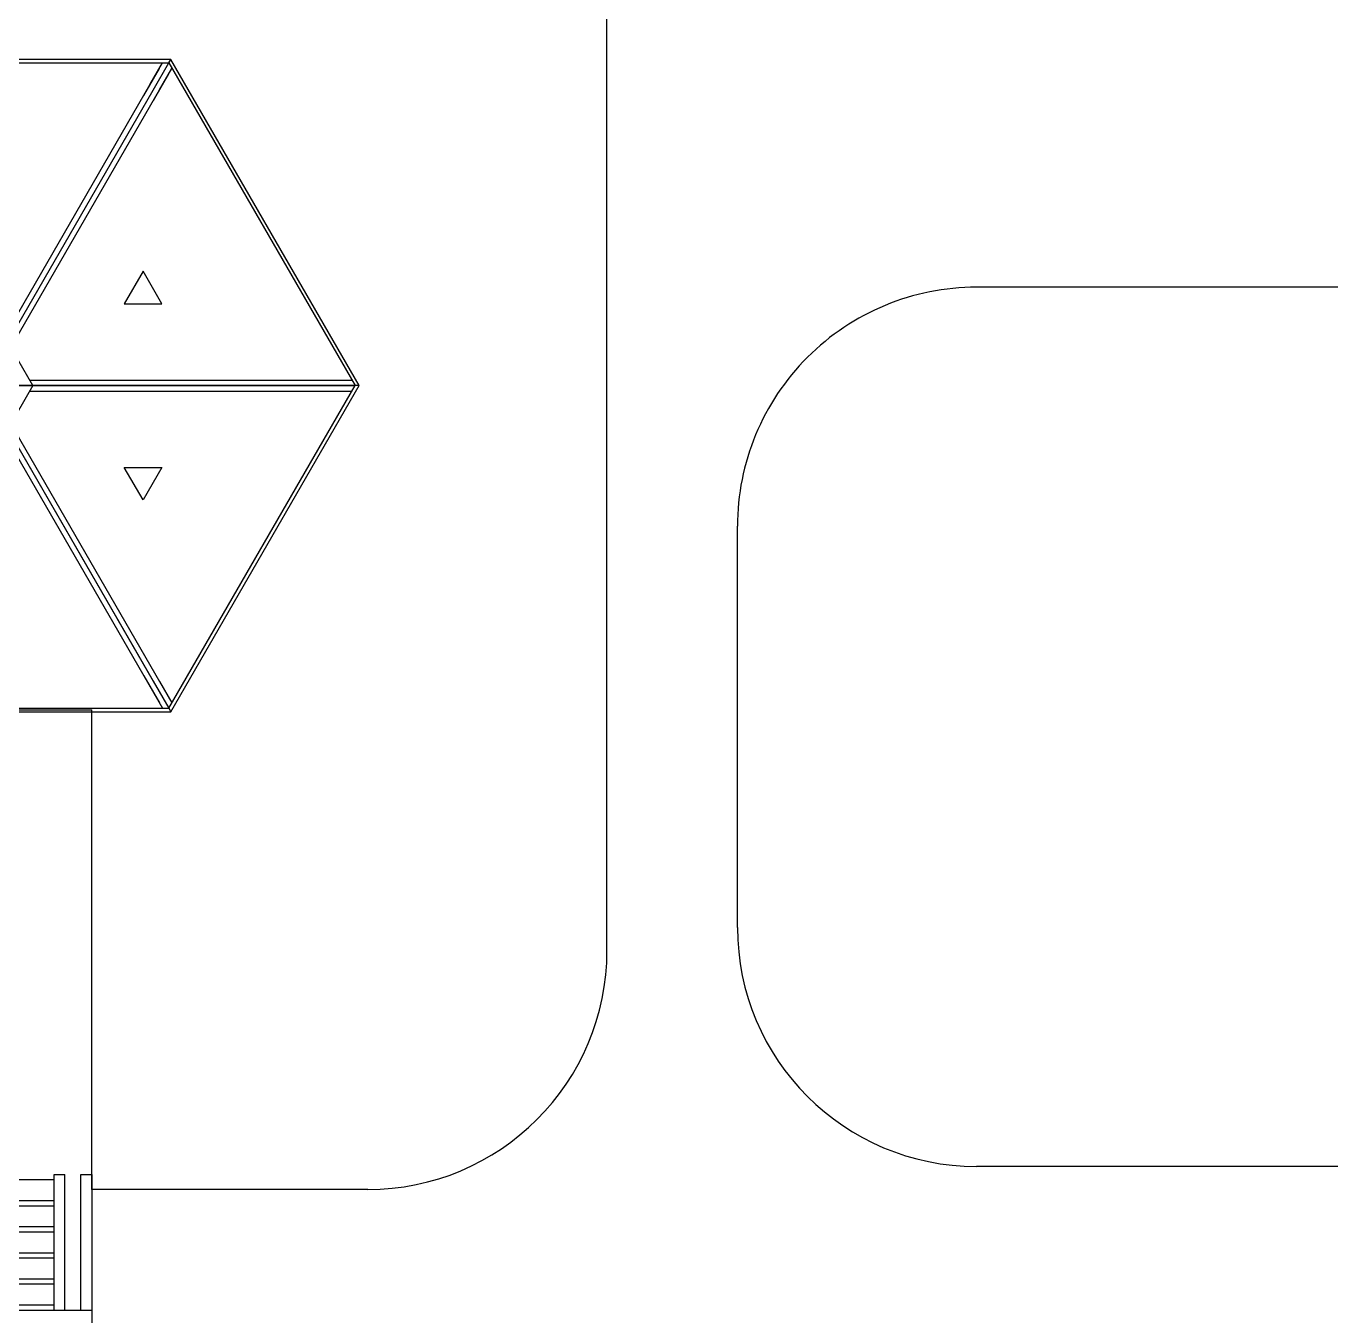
# Model space of a CAD drawing. Header units: millimetres. Extents: x 2128 to 2646, y 1972 to 2207.
# Drawn here: x 2292.61 to 2304.61, y 2019.87 to 2031.73 of the extents above; entities that cross this region are included whole.
import ezdxf

# ---------------------------------------------------------------- set-up
doc = ezdxf.new("R2010")
doc.units = ezdxf.units.MM
for name, color, linetype in [('AR-ALV-V', 2, 'Continuous'), ('AR-CALÇADA', 1, 'Continuous'), ('AR-COB-V2', 1, 'Continuous'), ('AR-ESQ-V', 1, 'Continuous'), ('AR-ESTC-V', 1, 'Continuous'), ('AR-ESTM-V', 3, 'Continuous'), ('AR-ESTM-V2', 2, 'Continuous'), ('AR-ESTMA-V', 2, 'Continuous'), ('AR-SIMBOLO', 1, 'Continuous'), ('BR-PAINEL', 1, 'Continuous'), ('insercao', 4, 'Continuous')]:
    doc.layers.add(name, color=color, linetype=linetype)

# ---------------------------------------------------------------- blocks, each defined once
blk = doc.blocks.new('PG-MODULO4-PL-B')
at = {"layer": 'AR-ALV-V'}
for p, q in [((0, 0), (0, -1.25)), ((2.25, 0), (2.25, -1.25)), ((0.1, 0), (0.1, -1.25)), ((2.15, 0), (2.15, -1.25)), ((0.1, -1.25), (0, -1.25)), ((2.15, -1.25), (2.25, -1.25))]:
    blk.add_line(p, q, dxfattribs=at)
at = {"layer": 'BR-PAINEL'}
for p, q in [((0.1, -0.0489), (2.15, -0.0489)), ((0.1, -0.2411), (2.15, -0.2411)), ((0.1, -0.2889), (2.15, -0.2889)), ((0.1, -0.4811), (2.15, -0.4811)), ((0.1, -0.5289), (2.15, -0.5289)), ((0.1, -0.7211), (2.15, -0.7211)), ((0.1, -0.7689), (2.15, -0.7689)), ((0.1, -0.9611), (2.15, -0.9611)), ((0.1, -1.0089), (2.15, -1.0089)), ((0.1, -1.2011), (2.15, -1.2011))]:
    blk.add_line(p, q, dxfattribs=at)
blk = doc.blocks.new('BL13-COB-BIOTERIO')
at = {"layer": 'AR-ALV-V'}
for p, q in [((-78.702, -105.75), (-78.602, -105.75)), ((-78.702, -107), (-78.702, -105.75)), ((-78.602, -105.75), (-78.602, -107))]:
    blk.add_line(p, q, dxfattribs=at)
at = {"layer": 'AR-COB-V2', "ltscale": 0.1}
for p, q in [((-81.32, -95.522), (-77.892, -95.522)), ((-77.892, -101.459), (-76.179, -98.491)), ((-81.32, -101.459), (-77.892, -101.459))]:
    blk.add_line(p, q, dxfattribs=at)
at = {"layer": 'AR-COB-V2', "color": 2, "ltscale": 0.1}
blk.add_line((-77.892, -95.522), (-76.179, -98.491), dxfattribs=at)
at = {"layer": 'AR-COB-V2', "ltscale": 4}
for q in [(-79.375, -98.091), (-79.375, -98.891)]:
    blk.add_line((-79.144, -98.491), q, dxfattribs=at)
at = {"layer": 'AR-ESTC-V'}
for q in [(-108.947, -107), (-78.602, -117.55)]:
    blk.add_line((-78.602, -107), q, dxfattribs=at)
at = {"layer": 'AR-ESTM-V', "ltscale": 0.1}
blk.add_line((-79.496, -98.491), (-79.144, -98.491), dxfattribs=at)
blk.add_line((-79.496, -98.491), (-79.144, -98.491), dxfattribs=at)
at = {"layer": 'AR-ESTM-V2', "ltscale": 4}
for p, q in [((-78.063, -95.718), (-77.95, -95.522)), ((-78.037, -95.772), (-77.892, -95.522)), ((-78.037, -95.772), (-77.892, -95.522)), ((-78.123, -95.822), (-77.979, -95.572)), ((-78.034, -95.868), (-77.892, -95.622)), ((-77.977, -95.768), (-77.864, -95.572)), ((-79.433, -98.091), (-78.063, -95.718)), ((-79.375, -98.091), (-78.037, -95.772)), ((-79.375, -98.091), (-78.037, -95.772)), ((-79.346, -98.141), (-77.977, -95.768)), ((-79.173, -98.441), (-76.208, -98.441)), ((-79.173, -98.541), (-76.208, -98.541)), ((-79.144, -98.491), (-76.179, -98.491)), ((-79.433, -98.891), (-77.95, -101.459)), ((-79.375, -98.891), (-77.892, -101.459)), ((-79.375, -98.891), (-78.037, -101.21)), ((-79.346, -98.841), (-77.977, -101.213)), ((-78.123, -101.16), (-77.979, -101.409)), ((-78.037, -101.21), (-77.892, -101.459)), ((-77.977, -101.213), (-77.864, -101.409))]:
    blk.add_line(p, q, dxfattribs=at)
at = {"layer": 'AR-ESTMA-V'}
for p, q in [((-77.892, -95.522), (-77.874, -95.491)), ((-76.142, -98.491), (-79.491, -98.491)), ((-77.892, -101.459), (-77.874, -101.491))]:
    blk.add_line(p, q, dxfattribs=at)
blk.add_lwpolyline([(-81.32, -101.491), (-77.874, -101.491), (-76.142, -98.491), (-77.874, -95.491), (-81.338, -95.491), (-83.061, -98.475)], dxfattribs=at)
at = {"layer": 'AR-SIMBOLO', "ltscale": 0.1}
for points in [[(-78.302, -97.738), (-77.958, -97.738), (-78.13, -97.439)], [(-78.302, -99.244), (-77.958, -99.244), (-78.13, -99.542)]]:
    blk.add_lwpolyline(points, close=True, dxfattribs=at)
at = {"layer": 'AR-ESQ-V', "rotation": 180}
blk.add_blockref('PG-MODULO4-PL-B', (-78.848, -107), dxfattribs=at)

msp = doc.modelspace()

# ---------------------------------------------------------------- linework, layer by layer
at = {"layer": 'AR-CALÇADA'}
for p, q in [((2297.949, 2023.218), (2297.948, 2049.257)), ((2316.251, 2029.33), (2301.349, 2029.33)), ((2299.149, 2023.44), (2299.149, 2027.13)), ((2290.501, 2025.44), (2293.209, 2025.44)), ((2293.209, 2021.028), (2293.209, 2025.44)), ((2310.611, 2021.24), (2301.349, 2021.24)), ((2295.749, 2021.028), (2293.209, 2021.028))]:
    msp.add_line(p, q, dxfattribs=at)
for centre, start, end in [((2301.349, 2027.13), 90, 180.002), ((2301.349, 2023.44), 180.002, 270), ((2295.749, 2023.228), 270, 359.998)]:
    msp.add_arc(centre, 2.2, start, end, dxfattribs=at)

# ---------------------------------------------------------------- block references
at = {"layer": 'insercao'}
msp.add_blockref('BL13-COB-BIOTERIO', (2371.811, 2126.915), dxfattribs=at)

doc.saveas('drawing.dxf')
